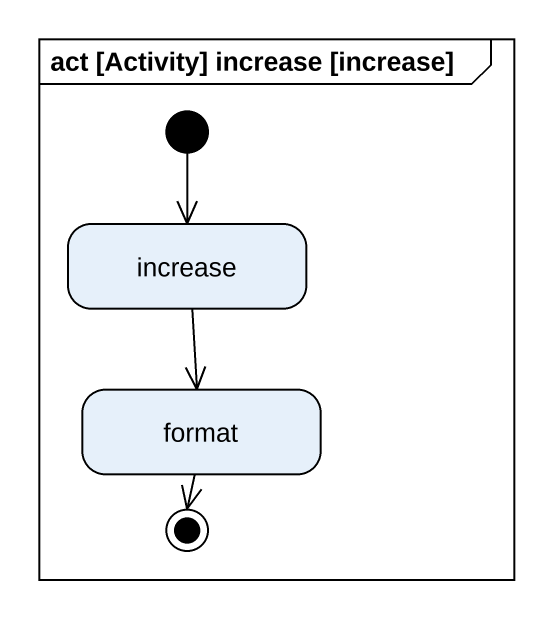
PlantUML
@startuml
mainframe act [Activity] increase [increase]
hide empty description
state increase
state format
[*] --> increase
increase --> format
format --> [*]
@enduml
